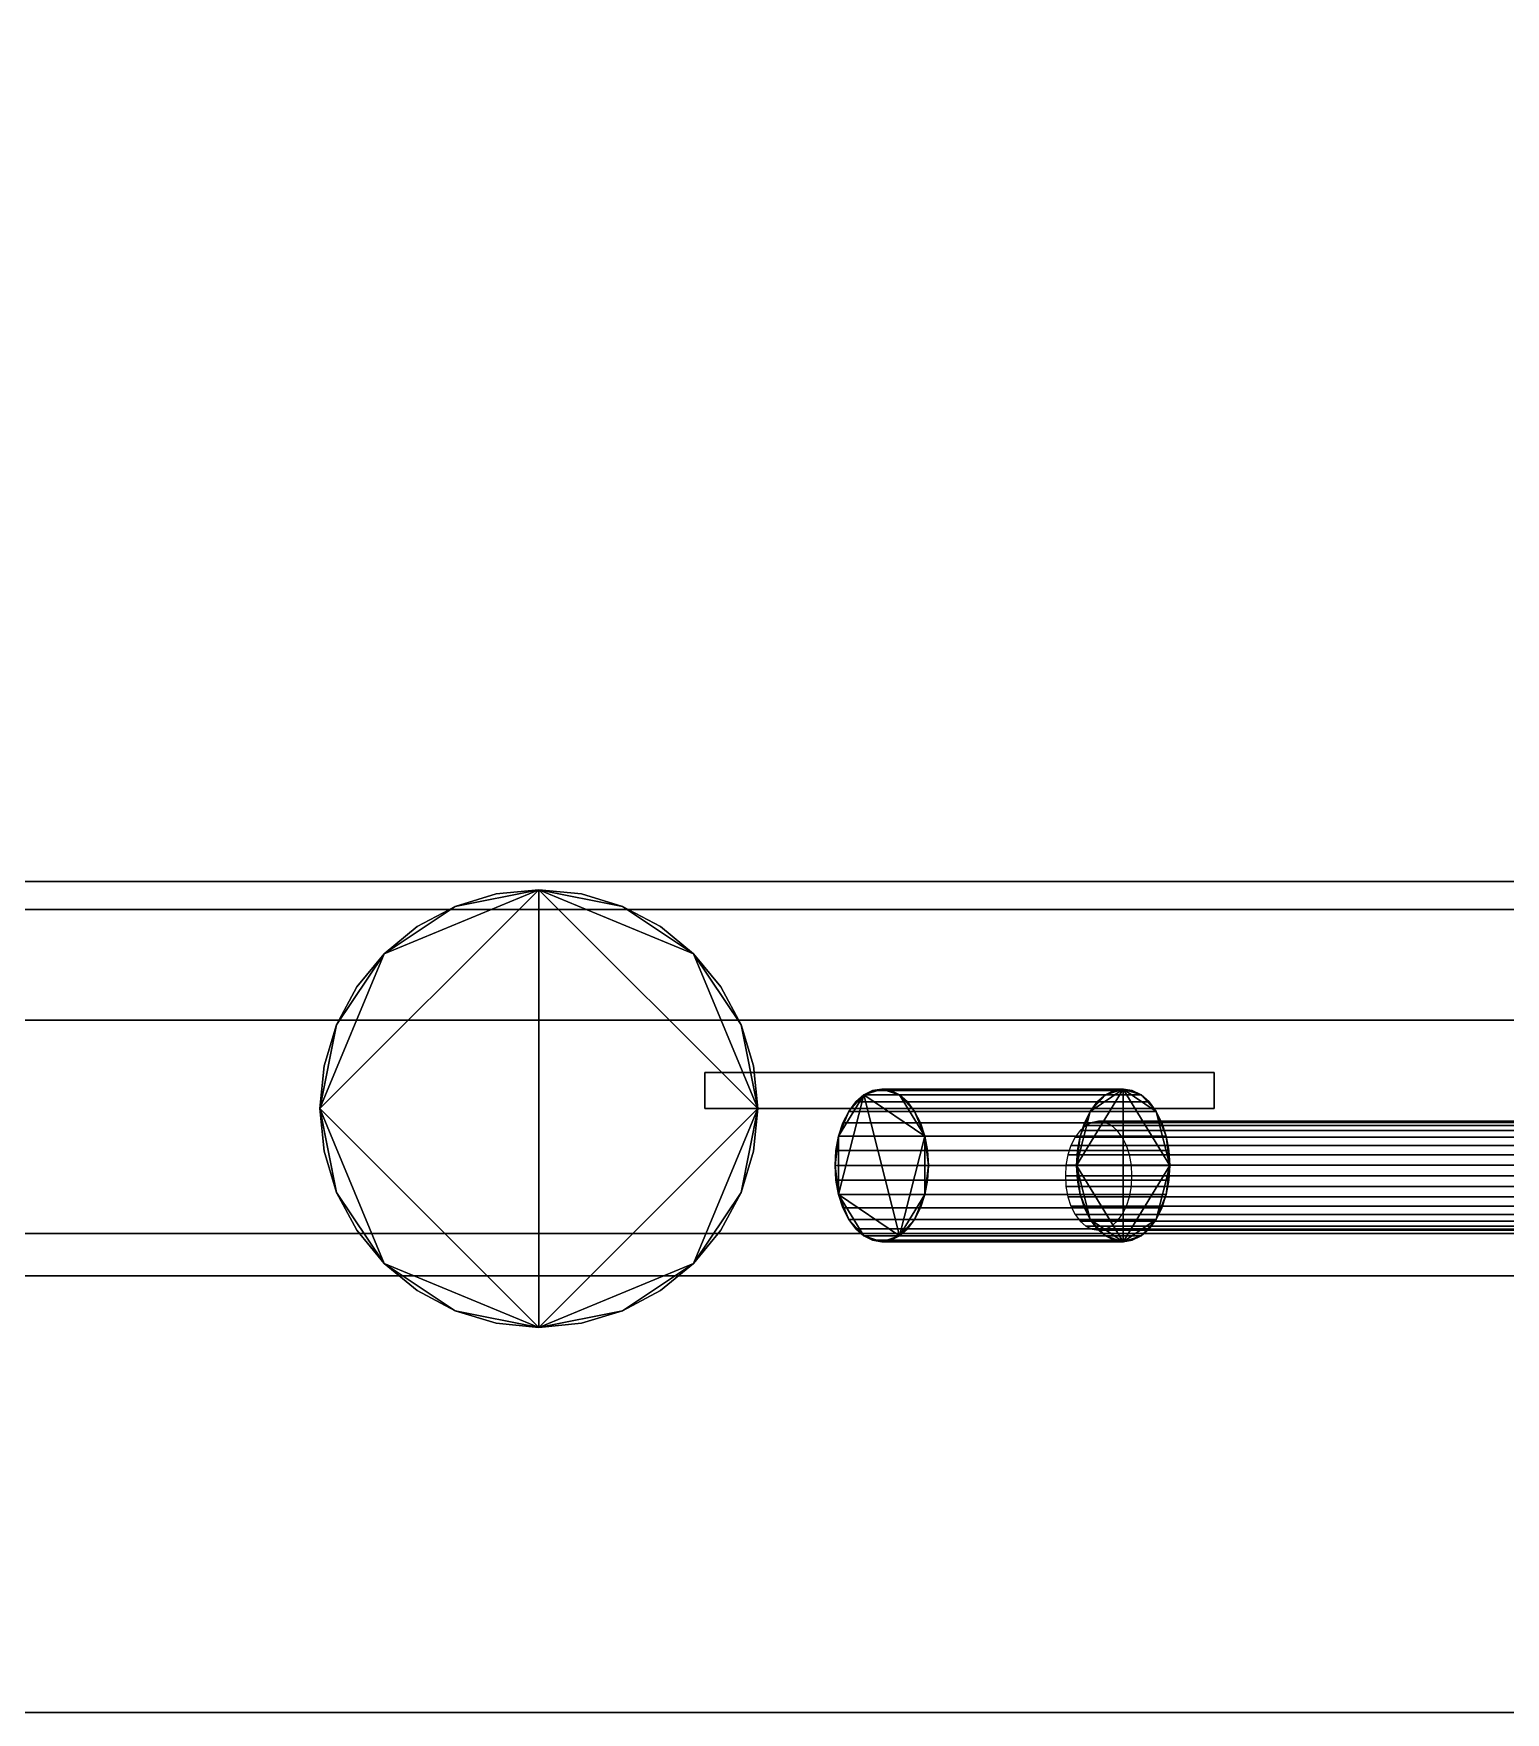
# Model space of a CAD drawing. Header units: metres. Extents: x 0 to 34.6, y -10.7 to 20.6.
# Drawn here: x 20.812 to 21.344, y 0 to 0.606 of the extents above; entities that cross this region are included whole.
import ezdxf

# ---------------------------------------------------------------- set-up
doc = ezdxf.new("R2010")
doc.units = ezdxf.units.M
doc.header["$MEASUREMENT"] = 0
doc.layers.get('0').update_dxf_attribs({"linetype": 'CONTINUOUS'})
doc.layers.add('PYDXF', color=90, linetype='CONTINUOUS')

msp = doc.modelspace()

# ---------------------------------------------------------------- linework, layer by layer
for points in [[(1.9, 0.3, 2.55), (29.75, 0.3, 2.55), (29.75, 0.3, 2.55), (1.9, 0.3, 2.55)], [(29.75, 0.3, 2.55), (1.9, 0.3, 2.55), (1.9, 0.29, 2.55), (29.76, 0.29, 2.55)], [(1.9, 0.3, 2.55), (29.75, 0.3, 2.55), (29.76, 0.29, 2.55), (1.9, 0.29, 2.55)], [(1.9, 0.3, 0.1), (1.9, 0.3, 0.1), (29.75, 0.3, 0.1)], [(20.99498, 0.2971, 0.1), (20.93909, 0.27395, 0.1), (20.91594, 0.21805, 0.1)], [(20.99498, 0.2971, 0.1), (20.91594, 0.21805, 0.1), (20.99498, 0.13901, 0.1)], [(20.99498, 0.2971, 0.1), (20.96473, 0.29108, 0.1), (20.93909, 0.27395, 0.1)], [(20.99498, 0.2971, 0.1), (20.97956, 0.29558, 0.1), (20.96473, 0.29108, 0.1)], [(20.97956, 0.29558, 0.1), (20.97956, 0.29558, 0.1), (20.99498, 0.2971, 0.1)], [(20.99498, 0.2971, 0.1), (20.99498, 0.2971, 0.1), (21.0104, 0.29558, 0.1)], [(21.02523, 0.29108, 0.1), (21.0104, 0.29558, 0.1), (20.99498, 0.2971, 0.1)], [(21.05088, 0.27395, 0.1), (21.02523, 0.29108, 0.1), (20.99498, 0.2971, 0.1)], [(21.07403, 0.21805, 0.1), (21.05088, 0.27395, 0.1), (20.99498, 0.2971, 0.1)], [(20.99498, 0.13901, 0.1), (21.07403, 0.21805, 0.1), (20.99498, 0.2971, 0.1)], [(20.96473, 0.29108, 0.1), (20.95107, 0.28378, 0.1), (20.93909, 0.27395, 0.1)], [(20.95107, 0.28378, 0.1), (20.95107, 0.28378, 0.1), (20.96473, 0.29108, 0.1)], [(20.96473, 0.29108, 0.1), (20.96473, 0.29108, 0.1), (20.97956, 0.29558, 0.1)], [(21.0104, 0.29558, 0.1), (21.0104, 0.29558, 0.1), (21.02523, 0.29108, 0.1)], [(21.02523, 0.29108, 0.1), (21.02523, 0.29108, 0.1), (21.0389, 0.28378, 0.1)], [(21.05088, 0.27395, 0.1), (21.0389, 0.28378, 0.1), (21.02523, 0.29108, 0.1)], [(1.9, 0.29, 2.55), (29.76, 0.29, 2.55), (29.76, 0.29, 2.55), (1.9, 0.29, 2.55)], [(20.93909, 0.27395, 0.1), (20.93909, 0.27395, 0.1), (20.95107, 0.28378, 0.1)], [(21.0389, 0.28378, 0.1), (21.0389, 0.28378, 0.1), (21.05088, 0.27395, 0.1)], [(20.93909, 0.27395, 0.1), (20.92195, 0.2483, 0.1), (20.91594, 0.21805, 0.1)], [(20.93909, 0.27395, 0.1), (20.92926, 0.26197, 0.1), (20.92195, 0.2483, 0.1)], [(20.92926, 0.26197, 0.1), (20.92926, 0.26197, 0.1), (20.93909, 0.27395, 0.1)], [(21.05088, 0.27395, 0.1), (21.05088, 0.27395, 0.1), (21.06071, 0.26197, 0.1)], [(21.06801, 0.2483, 0.1), (21.06071, 0.26197, 0.1), (21.05088, 0.27395, 0.1)], [(21.07403, 0.21805, 0.1), (21.06801, 0.2483, 0.1), (21.05088, 0.27395, 0.1)], [(20.92195, 0.2483, 0.1), (20.92195, 0.2483, 0.1), (20.92926, 0.26197, 0.1)], [(21.06071, 0.26197, 0.1), (21.06071, 0.26197, 0.1), (21.06801, 0.2483, 0.1)], [(20, 0), (23.2, 0), (23.2, 0.25), (20, 0.25)], [(20, 0), (20, 0.25), (23.2, 0.25), (23.2, 0)], [(20.92195, 0.2483, 0.1), (20.91746, 0.23348, 0.1), (20.91594, 0.21805, 0.1)], [(20.91746, 0.23348, 0.1), (20.91746, 0.23348, 0.1), (20.92195, 0.2483, 0.1)], [(21.06801, 0.2483, 0.1), (21.06801, 0.2483, 0.1), (21.07251, 0.23348, 0.1)], [(21.07403, 0.21805, 0.1), (21.07251, 0.23348, 0.1), (21.06801, 0.2483, 0.1)], [(20.91594, 0.21805, 0.1), (20.91594, 0.21805, 0.1), (20.91746, 0.23348, 0.1)], [(21.05489, 0.23113, 0.1), (21.05489, 0.23113, 0.1), (21.23886, 0.23113, 0.1)], [(21.05489, 0.21805, 0.1), (21.05489, 0.23113, 0.1), (21.05489, 0.23113, 0.1), (21.05489, 0.21805, 0.1)], [(21.23886, 0.21805, 0.1), (21.23886, 0.23113, 0.1), (21.05489, 0.23113, 0.1), (21.05489, 0.21805, 0.1)], [(21.05489, 0.21805, 0.1), (21.05489, 0.23113, 0.1), (21.23886, 0.23113, 0.1), (21.23886, 0.21805, 0.1)], [(21.07251, 0.23348, 0.1), (21.07251, 0.23348, 0.1), (21.07403, 0.21805, 0.1)], [(21.23886, 0.21805, 0.1), (21.23886, 0.23113, 0.1), (21.23886, 0.23113, 0.1), (21.23886, 0.21805, 0.1)], [(21.11236, 0.223, 0.1), (21.11551, 0.22456, 0.1), (21.1188, 0.22509, 0.1)], [(21.11236, 0.223, 0.1), (21.1188, 0.22509, 0.1), (21.12525, 0.223, 0.1)], [(21.11236, 0.223, 0.1), (21.19958, 0.223, 0.1), (21.20273, 0.22457, 0.1), (21.11551, 0.22456, 0.1)], [(21.11551, 0.22456, 0.1), (21.20273, 0.22457, 0.1), (21.20602, 0.2251, 0.1), (21.1188, 0.22509, 0.1)], [(21.1188, 0.22509, 0.1), (21.20602, 0.2251, 0.1), (21.20931, 0.22457, 0.1), (21.12209, 0.22457, 0.1)], [(21.1188, 0.22509, 0.1), (21.12209, 0.22457, 0.1), (21.12525, 0.223, 0.1)], [(21.12209, 0.22457, 0.1), (21.20931, 0.22457, 0.1), (21.21247, 0.223, 0.1), (21.12525, 0.223, 0.1)], [(21.20602, 0.2251, 0.1), (21.19411, 0.21702, 0.1), (21.18918, 0.19754, 0.1)], [(21.20602, 0.2251, 0.1), (21.18918, 0.19754, 0.1), (21.20602, 0.16998, 0.1)], [(21.20602, 0.2251, 0.1), (21.19958, 0.223, 0.1), (21.19411, 0.21702, 0.1)], [(21.20602, 0.2251, 0.1), (21.20273, 0.22457, 0.1), (21.19958, 0.223, 0.1)], [(21.21247, 0.223, 0.1), (21.20931, 0.22457, 0.1), (21.20602, 0.2251, 0.1)], [(21.21793, 0.21702, 0.1), (21.21247, 0.223, 0.1), (21.20602, 0.2251, 0.1)], [(21.22287, 0.19754, 0.1), (21.21793, 0.21702, 0.1), (21.20602, 0.2251, 0.1)], [(21.20602, 0.16998, 0.1), (21.22287, 0.19754, 0.1), (21.20602, 0.2251, 0.1)], [(21.10324, 0.20808, 0.1), (21.10689, 0.21702, 0.1), (21.11236, 0.223, 0.1)], [(21.10324, 0.18699, 0.1), (21.10324, 0.20808, 0.1), (21.11236, 0.223, 0.1)], [(21.12525, 0.17208, 0.1), (21.10324, 0.18699, 0.1), (21.11236, 0.223, 0.1)], [(21.10689, 0.21702, 0.1), (21.10944, 0.22045, 0.1), (21.11236, 0.223, 0.1)], [(21.10689, 0.21702, 0.1), (21.19411, 0.21702, 0.1), (21.19666, 0.22045, 0.1), (21.10944, 0.22045, 0.1)], [(21.10944, 0.22045, 0.1), (21.19666, 0.22045, 0.1), (21.19958, 0.223, 0.1), (21.11236, 0.223, 0.1)], [(21.11236, 0.223, 0.1), (21.12525, 0.223, 0.1), (21.13437, 0.20808, 0.1)], [(21.11236, 0.223, 0.1), (21.13437, 0.20808, 0.1), (21.12525, 0.17208, 0.1)], [(21.12525, 0.223, 0.1), (21.12816, 0.22045, 0.1), (21.13071, 0.21702, 0.1)], [(21.12525, 0.223, 0.1), (21.13071, 0.21702, 0.1), (21.13437, 0.20808, 0.1)], [(21.12525, 0.223, 0.1), (21.21247, 0.223, 0.1), (21.21538, 0.22045, 0.1), (21.12816, 0.22045, 0.1)], [(21.12816, 0.22045, 0.1), (21.21538, 0.22045, 0.1), (21.21793, 0.21702, 0.1), (21.13071, 0.21702, 0.1)], [(21.19958, 0.223, 0.1), (21.19666, 0.22045, 0.1), (21.19411, 0.21702, 0.1)], [(21.21793, 0.21702, 0.1), (21.21538, 0.22045, 0.1), (21.21247, 0.223, 0.1)], [(20.91746, 0.20263, 0.1), (20.91746, 0.20263, 0.1), (20.91594, 0.21805, 0.1)], [(20.91594, 0.21805, 0.1), (20.91746, 0.20263, 0.1), (20.92195, 0.1878, 0.1)], [(20.91594, 0.21805, 0.1), (20.92195, 0.1878, 0.1), (20.93909, 0.16216, 0.1)], [(20.91594, 0.21805, 0.1), (20.93909, 0.16216, 0.1), (20.99498, 0.13901, 0.1)], [(20.99498, 0.13901, 0.1), (21.05088, 0.16216, 0.1), (21.07403, 0.21805, 0.1)], [(21.05088, 0.16216, 0.1), (21.06801, 0.1878, 0.1), (21.07403, 0.21805, 0.1)], [(21.05489, 0.21805, 0.1), (21.23886, 0.21805, 0.1), (21.23886, 0.21805, 0.1), (21.05489, 0.21805, 0.1)], [(21.06801, 0.1878, 0.1), (21.07251, 0.20263, 0.1), (21.07403, 0.21805, 0.1)], [(21.07403, 0.21805, 0.1), (21.07403, 0.21805, 0.1), (21.07251, 0.20263, 0.1)], [(21.10324, 0.20808, 0.1), (21.10479, 0.21285, 0.1), (21.10689, 0.21702, 0.1)], [(21.10324, 0.20808, 0.1), (21.19045, 0.20808, 0.1), (21.19201, 0.21285, 0.1), (21.10479, 0.21285, 0.1)], [(21.10479, 0.21285, 0.1), (21.19201, 0.21285, 0.1), (21.19411, 0.21702, 0.1), (21.10689, 0.21702, 0.1)], [(21.13071, 0.21702, 0.1), (21.1328, 0.21285, 0.1), (21.13437, 0.20808, 0.1)], [(21.13071, 0.21702, 0.1), (21.21793, 0.21702, 0.1), (21.22002, 0.21285, 0.1), (21.1328, 0.21285, 0.1)], [(21.1328, 0.21285, 0.1), (21.22002, 0.21285, 0.1), (21.22158, 0.20808, 0.1), (21.13437, 0.20808, 0.1)], [(21.19411, 0.21702, 0.1), (21.19045, 0.20808, 0.1), (21.18918, 0.19754, 0.1)], [(21.19411, 0.21702, 0.1), (21.19201, 0.21285, 0.1), (21.19045, 0.20808, 0.1)], [(21.19256, 0.21196, 0.1), (24.30984, 0.21196, 0.1), (24.3121, 0.21308, 0.1), (21.19481, 0.21308, 0.1)], [(21.19481, 0.21308, 0.1), (24.3121, 0.21308, 0.1), (24.31444, 0.21346, 0.1), (21.19716, 0.21346, 0.1)], [(21.19716, 0.21346, 0.1), (24.31444, 0.21346, 0.1), (24.31679, 0.21308, 0.1), (21.19951, 0.21308, 0.1)], [(21.19951, 0.21308, 0.1), (24.31679, 0.21308, 0.1), (24.31905, 0.21196, 0.1), (21.20177, 0.21196, 0.1)], [(21.22158, 0.20808, 0.1), (21.22002, 0.21285, 0.1), (21.21793, 0.21702, 0.1)], [(21.22287, 0.19754, 0.1), (21.22158, 0.20808, 0.1), (21.21793, 0.21702, 0.1)], [(21.10196, 0.19754, 0.1), (21.10228, 0.20291, 0.1), (21.10324, 0.20808, 0.1)], [(21.10324, 0.18699, 0.1), (21.10196, 0.19754, 0.1), (21.10324, 0.20808, 0.1)], [(21.10228, 0.20291, 0.1), (21.1895, 0.20291, 0.1), (21.19045, 0.20808, 0.1), (21.10324, 0.20808, 0.1)], [(21.13437, 0.20808, 0.1), (21.13437, 0.18699, 0.1), (21.12525, 0.17208, 0.1)], [(21.13437, 0.20808, 0.1), (21.13532, 0.20291, 0.1), (21.13565, 0.19754, 0.1)], [(21.13437, 0.20808, 0.1), (21.13565, 0.19754, 0.1), (21.13437, 0.18699, 0.1)], [(21.13437, 0.20808, 0.1), (21.22158, 0.20808, 0.1), (21.22254, 0.20291, 0.1), (21.13532, 0.20291, 0.1)], [(21.18716, 0.20471, 0.1), (24.30444, 0.20471, 0.1), (24.30594, 0.20769, 0.1), (21.18865, 0.20769, 0.1)], [(21.18865, 0.20769, 0.1), (24.30594, 0.20769, 0.1), (24.30776, 0.21014, 0.1), (21.19048, 0.21014, 0.1)], [(21.19045, 0.20808, 0.1), (21.1895, 0.20291, 0.1), (21.18918, 0.19754, 0.1)], [(21.19048, 0.21014, 0.1), (24.30776, 0.21014, 0.1), (24.30984, 0.21196, 0.1), (21.19256, 0.21196, 0.1)], [(21.20177, 0.21196, 0.1), (24.31905, 0.21196, 0.1), (24.32113, 0.21014, 0.1), (21.20385, 0.21014, 0.1)], [(21.20385, 0.21014, 0.1), (24.32113, 0.21014, 0.1), (24.32295, 0.20769, 0.1), (21.20567, 0.20769, 0.1)], [(21.20567, 0.20769, 0.1), (24.32295, 0.20769, 0.1), (24.32445, 0.20471, 0.1), (21.20716, 0.20471, 0.1)], [(21.22287, 0.19754, 0.1), (21.22254, 0.20291, 0.1), (21.22158, 0.20808, 0.1)], [(20.92195, 0.1878, 0.1), (20.92195, 0.1878, 0.1), (20.91746, 0.20263, 0.1)], [(21.07251, 0.20263, 0.1), (21.07251, 0.20263, 0.1), (21.06801, 0.1878, 0.1)], [(21.10196, 0.19754, 0.1), (21.18918, 0.19754, 0.1), (21.1895, 0.20291, 0.1), (21.10228, 0.20291, 0.1)], [(21.13532, 0.20291, 0.1), (21.22254, 0.20291, 0.1), (21.22287, 0.19754, 0.1), (21.13565, 0.19754, 0.1)], [(21.18536, 0.19761, 0.1), (24.30264, 0.19761, 0.1), (24.30333, 0.2013, 0.1), (21.18605, 0.2013, 0.1)], [(21.18605, 0.2013, 0.1), (24.30333, 0.2013, 0.1), (24.30444, 0.20471, 0.1), (21.18716, 0.20471, 0.1)], [(21.20716, 0.20471, 0.1), (24.32445, 0.20471, 0.1), (24.32556, 0.2013, 0.1), (21.20828, 0.2013, 0.1)], [(21.20828, 0.2013, 0.1), (24.32556, 0.2013, 0.1), (24.32625, 0.19761, 0.1), (21.20897, 0.19761, 0.1)], [(21.10324, 0.18699, 0.1), (21.10228, 0.19216, 0.1), (21.10196, 0.19754, 0.1)], [(21.10228, 0.19216, 0.1), (21.1895, 0.19216, 0.1), (21.18918, 0.19754, 0.1), (21.10196, 0.19754, 0.1)], [(21.13565, 0.19754, 0.1), (21.13532, 0.19216, 0.1), (21.13437, 0.18699, 0.1)], [(21.13565, 0.19754, 0.1), (21.22287, 0.19754, 0.1), (21.22254, 0.19216, 0.1), (21.13532, 0.19216, 0.1)], [(21.18513, 0.19377, 0.1), (24.30241, 0.19377, 0.1), (24.30264, 0.19761, 0.1), (21.18536, 0.19761, 0.1)], [(21.18918, 0.19754, 0.1), (21.1895, 0.19216, 0.1), (21.19045, 0.18699, 0.1)], [(21.18918, 0.19754, 0.1), (21.19045, 0.18699, 0.1), (21.19411, 0.17805, 0.1)], [(21.18918, 0.19754, 0.1), (21.19411, 0.17805, 0.1), (21.20602, 0.16998, 0.1)], [(21.20602, 0.16998, 0.1), (21.21793, 0.17805, 0.1), (21.22287, 0.19754, 0.1)], [(21.20897, 0.19761, 0.1), (24.32625, 0.19761, 0.1), (24.32648, 0.19377, 0.1), (21.20919, 0.19377, 0.1)], [(21.21793, 0.17805, 0.1), (21.22158, 0.18699, 0.1), (21.22287, 0.19754, 0.1)], [(21.22158, 0.18699, 0.1), (21.22254, 0.19216, 0.1), (21.22287, 0.19754, 0.1)], [(21.10324, 0.18699, 0.1), (21.19045, 0.18699, 0.1), (21.1895, 0.19216, 0.1), (21.10228, 0.19216, 0.1)], [(21.13532, 0.19216, 0.1), (21.22254, 0.19216, 0.1), (21.22158, 0.18699, 0.1), (21.13437, 0.18699, 0.1)], [(21.18536, 0.18993, 0.1), (24.30264, 0.18993, 0.1), (24.30241, 0.19377, 0.1), (21.18513, 0.19377, 0.1)], [(21.18605, 0.18624, 0.1), (24.30333, 0.18624, 0.1), (24.30264, 0.18993, 0.1), (21.18536, 0.18993, 0.1)], [(21.20897, 0.18993, 0.1), (24.32625, 0.18993, 0.1), (24.32556, 0.18624, 0.1), (21.20828, 0.18624, 0.1)], [(21.20919, 0.19377, 0.1), (24.32648, 0.19377, 0.1), (24.32625, 0.18993, 0.1), (21.20897, 0.18993, 0.1)], [(20.92926, 0.17414, 0.1), (20.92926, 0.17414, 0.1), (20.92195, 0.1878, 0.1)], [(20.92195, 0.1878, 0.1), (20.92926, 0.17414, 0.1), (20.93909, 0.16216, 0.1)], [(21.05088, 0.16216, 0.1), (21.06071, 0.17414, 0.1), (21.06801, 0.1878, 0.1)], [(21.06801, 0.1878, 0.1), (21.06801, 0.1878, 0.1), (21.06071, 0.17414, 0.1)], [(21.10689, 0.17805, 0.1), (21.10479, 0.18223, 0.1), (21.10324, 0.18699, 0.1)], [(21.11236, 0.17208, 0.1), (21.10689, 0.17805, 0.1), (21.10324, 0.18699, 0.1)], [(21.12525, 0.17208, 0.1), (21.11236, 0.17208, 0.1), (21.10324, 0.18699, 0.1)], [(21.10479, 0.18223, 0.1), (21.19201, 0.18223, 0.1), (21.19045, 0.18699, 0.1), (21.10324, 0.18699, 0.1)], [(21.10689, 0.17805, 0.1), (21.19411, 0.17805, 0.1), (21.19201, 0.18223, 0.1), (21.10479, 0.18223, 0.1)], [(21.13437, 0.18699, 0.1), (21.13071, 0.17805, 0.1), (21.12525, 0.17208, 0.1)], [(21.13437, 0.18699, 0.1), (21.1328, 0.18223, 0.1), (21.13071, 0.17805, 0.1)], [(21.1328, 0.18223, 0.1), (21.22002, 0.18223, 0.1), (21.21793, 0.17805, 0.1), (21.13071, 0.17805, 0.1)], [(21.13437, 0.18699, 0.1), (21.22158, 0.18699, 0.1), (21.22002, 0.18223, 0.1), (21.1328, 0.18223, 0.1)], [(21.18716, 0.18284, 0.1), (24.30444, 0.18284, 0.1), (24.30333, 0.18624, 0.1), (21.18605, 0.18624, 0.1)], [(21.18865, 0.17985, 0.1), (24.30594, 0.17985, 0.1), (24.30444, 0.18284, 0.1), (21.18716, 0.18284, 0.1)], [(21.19045, 0.18699, 0.1), (21.19201, 0.18223, 0.1), (21.19411, 0.17805, 0.1)], [(21.20716, 0.18284, 0.1), (24.32445, 0.18284, 0.1), (24.32295, 0.17985, 0.1), (21.20567, 0.17985, 0.1)], [(21.20828, 0.18624, 0.1), (24.32556, 0.18624, 0.1), (24.32445, 0.18284, 0.1), (21.20716, 0.18284, 0.1)], [(21.21793, 0.17805, 0.1), (21.22002, 0.18223, 0.1), (21.22158, 0.18699, 0.1)], [(21.11236, 0.17208, 0.1), (21.10944, 0.17462, 0.1), (21.10689, 0.17805, 0.1)], [(21.10944, 0.17462, 0.1), (21.19666, 0.17462, 0.1), (21.19411, 0.17805, 0.1), (21.10689, 0.17805, 0.1)], [(21.13071, 0.17805, 0.1), (21.12816, 0.17462, 0.1), (21.12525, 0.17208, 0.1)], [(21.13071, 0.17805, 0.1), (21.21793, 0.17805, 0.1), (21.21538, 0.17462, 0.1), (21.12816, 0.17462, 0.1)], [(21.19048, 0.1774, 0.1), (24.30776, 0.1774, 0.1), (24.30594, 0.17985, 0.1), (21.18865, 0.17985, 0.1)], [(21.19256, 0.17559, 0.1), (24.30984, 0.17559, 0.1), (24.30776, 0.1774, 0.1), (21.19048, 0.1774, 0.1)], [(21.19411, 0.17805, 0.1), (21.19666, 0.17462, 0.1), (21.19958, 0.17208, 0.1)], [(21.19411, 0.17805, 0.1), (21.19958, 0.17208, 0.1), (21.20602, 0.16998, 0.1)], [(21.20385, 0.1774, 0.1), (24.32113, 0.1774, 0.1), (24.31905, 0.17559, 0.1), (21.20177, 0.17559, 0.1)], [(21.20567, 0.17985, 0.1), (24.32295, 0.17985, 0.1), (24.32113, 0.1774, 0.1), (21.20385, 0.1774, 0.1)], [(21.20602, 0.16998, 0.1), (21.21247, 0.17208, 0.1), (21.21793, 0.17805, 0.1)], [(21.21247, 0.17208, 0.1), (21.21538, 0.17462, 0.1), (21.21793, 0.17805, 0.1)], [(21.39705, 0.17292, 2.5), (21.39705, 0.15768, 2.5), (19.85584, 0.15768, 2.5), (19.85584, 0.17292, 2.5)], [(21.39705, 0.15768, 2.5), (21.39705, 0.17292, 2.5), (19.85584, 0.17292, 2.5), (19.85584, 0.15768, 2.5)], [(20.93909, 0.16216, 0.1), (20.93909, 0.16216, 0.1), (20.92926, 0.17414, 0.1)], [(21.06071, 0.17414, 0.1), (21.06071, 0.17414, 0.1), (21.05088, 0.16216, 0.1)], [(21.11236, 0.17208, 0.1), (21.19958, 0.17208, 0.1), (21.19666, 0.17462, 0.1), (21.10944, 0.17462, 0.1)], [(21.1188, 0.16998, 0.1), (21.11551, 0.17051, 0.1), (21.11236, 0.17208, 0.1)], [(21.12525, 0.17208, 0.1), (21.1188, 0.16998, 0.1), (21.11236, 0.17208, 0.1)], [(21.11551, 0.17051, 0.1), (21.20273, 0.17051, 0.1), (21.19958, 0.17208, 0.1), (21.11236, 0.17208, 0.1)], [(21.1188, 0.16998, 0.1), (21.20602, 0.16998, 0.1), (21.20273, 0.17051, 0.1), (21.11551, 0.17051, 0.1)], [(21.12525, 0.17208, 0.1), (21.12209, 0.17051, 0.1), (21.1188, 0.16998, 0.1)], [(21.12209, 0.17051, 0.1), (21.20931, 0.17051, 0.1), (21.20602, 0.16998, 0.1), (21.1188, 0.16998, 0.1)], [(21.12525, 0.17208, 0.1), (21.21247, 0.17208, 0.1), (21.20931, 0.17051, 0.1), (21.12209, 0.17051, 0.1)], [(21.12816, 0.17462, 0.1), (21.21538, 0.17462, 0.1), (21.21247, 0.17208, 0.1), (21.12525, 0.17208, 0.1)], [(21.19481, 0.17447, 0.1), (24.3121, 0.17447, 0.1), (24.30984, 0.17559, 0.1), (21.19256, 0.17559, 0.1)], [(21.19716, 0.17409, 0.1), (24.31444, 0.17409, 0.1), (24.3121, 0.17447, 0.1), (21.19481, 0.17447, 0.1)], [(21.19951, 0.17447, 0.1), (24.31679, 0.17447, 0.1), (24.31444, 0.17409, 0.1), (21.19716, 0.17409, 0.1)], [(21.20177, 0.17559, 0.1), (24.31905, 0.17559, 0.1), (24.31679, 0.17447, 0.1), (21.19951, 0.17447, 0.1)], [(21.19958, 0.17208, 0.1), (21.20273, 0.17051, 0.1), (21.20602, 0.16998, 0.1)], [(21.20602, 0.16998, 0.1), (21.20931, 0.17051, 0.1), (21.21247, 0.17208, 0.1)], [(21.39705, 0.15768, 2.5), (21.39705, 0.15768, 2.5), (19.85584, 0.15768, 2.5)], [(20.95107, 0.15233, 0.1), (20.95107, 0.15233, 0.1), (20.93909, 0.16216, 0.1)], [(20.93909, 0.16216, 0.1), (20.95107, 0.15233, 0.1), (20.96473, 0.14502, 0.1)], [(20.93909, 0.16216, 0.1), (20.96473, 0.14502, 0.1), (20.99498, 0.13901, 0.1)], [(20.99498, 0.13901, 0.1), (21.02523, 0.14502, 0.1), (21.05088, 0.16216, 0.1)], [(21.02523, 0.14502, 0.1), (21.0389, 0.15233, 0.1), (21.05088, 0.16216, 0.1)], [(21.05088, 0.16216, 0.1), (21.05088, 0.16216, 0.1), (21.0389, 0.15233, 0.1)], [(20.96473, 0.14502, 0.1), (20.96473, 0.14502, 0.1), (20.95107, 0.15233, 0.1)], [(21.0389, 0.15233, 0.1), (21.0389, 0.15233, 0.1), (21.02523, 0.14502, 0.1)], [(20.97956, 0.14053, 0.1), (20.97956, 0.14053, 0.1), (20.96473, 0.14502, 0.1)], [(20.96473, 0.14502, 0.1), (20.97956, 0.14053, 0.1), (20.99498, 0.13901, 0.1)], [(20.99498, 0.13901, 0.1), (20.99498, 0.13901, 0.1), (20.97956, 0.14053, 0.1)], [(20.99498, 0.13901, 0.1), (21.0104, 0.14053, 0.1), (21.02523, 0.14502, 0.1)], [(21.0104, 0.14053, 0.1), (21.0104, 0.14053, 0.1), (20.99498, 0.13901, 0.1)], [(21.02523, 0.14502, 0.1), (21.02523, 0.14502, 0.1), (21.0104, 0.14053, 0.1)], [(20, 0), (23.2, 0), (23.2, 0), (20, 0)]]:
    msp.add_3dface(points)
at = {"layer": 'PYDXF', "linetype": 'Continuous'}
msp.add_lwpolyline([(0, 8.5), (30, 8.5), (30, 0), (0, 0)], close=True, dxfattribs=at)
at = {"layer": 'PYDXF', "linetype": 'Continuous', "elevation": 0.1}
msp.add_lwpolyline([(29.76, 2.41), (29.76, 0.29), (0.24, 0.29), (0.24, 7.36217), (1.91, 7.36217), (1.9, 2.4)], close=True, dxfattribs=at)

doc.saveas('drawing.dxf')
